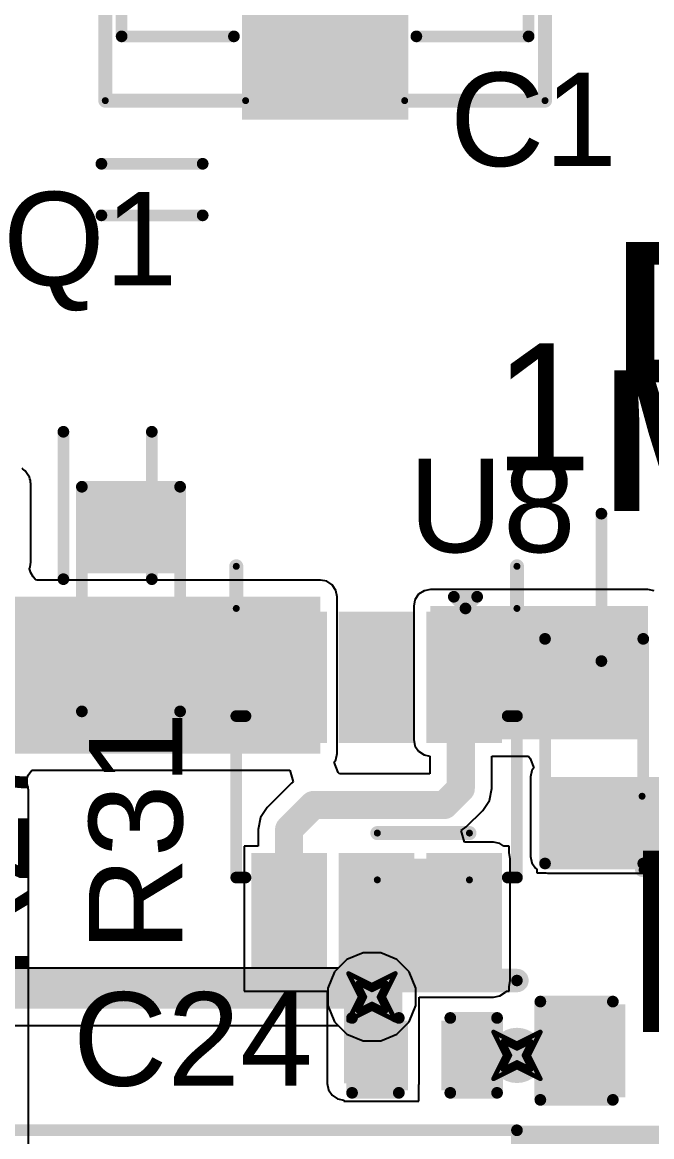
# Model space of a CAD drawing. Header units: inches. Extents: x 0 to 13.9, y -0.2 to 3.4.
# Drawn here: x 3.6085 to 3.8776, y 2.3053 to 2.7815 of the extents above; entities that cross this region are included whole.
import ezdxf

# ---------------------------------------------------------------- set-up
doc = ezdxf.new("R2010")
doc.units = ezdxf.units.IN
doc.header["$MEASUREMENT"] = 0
for name, color, linetype in [('Bottom Layer', 5, 'Continuous'), ('Drill Drawing', 1, 'Continuous'), ('Layer 1', 16, 'Continuous'), ('Layer 2', 76, 'Continuous'), ('Mechanical 4', 56, 'Continuous'), ('Pad Holes', 156, 'Continuous'), ('Top Layer', 1, 'Continuous'), ('Top Overlay', 2, 'Continuous'), ('Top Paste', 8, 'Continuous'), ('Top Solder', 216, 'Continuous'), ('Via Holes', 16, 'Continuous')]:
    doc.layers.add(name, color=color, linetype=linetype)
doc.styles.add('Arial', font='', dxfattribs={"height": 0.2})
doc.styles.add('Arial_Bold', font='', dxfattribs={"height": 0.2})
doc.styles.get('Arial').set_extended_font_data('Arial')
doc.styles.get('Arial_Bold').set_extended_font_data('Arial', bold=True)

msp = doc.modelspace()

# ---------------------------------------------------------------- hatches: boundary and pattern name
at = {"layer": 'Bottom Layer'}
h = msp.add_hatch(color=5, dxfattribs=at)
edge = h.paths.add_edge_path()
edge.add_arc((3.758, 2.365), 0.01181, 0, 360)
h = msp.add_hatch(color=5, dxfattribs=at)
edge = h.paths.add_edge_path()
edge.add_arc((3.82, 2.34), 0.01181, 0, 360)
at = {"layer": 'Layer 1'}
h = msp.add_hatch(color=16, dxfattribs=at)
edge = h.paths.add_edge_path()
edge.add_arc((3.758, 2.365), 0.01181, 0, 360)
h = msp.add_hatch(color=16, dxfattribs=at)
edge = h.paths.add_edge_path()
edge.add_arc((3.82, 2.34), 0.01181, 0, 360)
at = {"layer": 'Layer 2'}
h = msp.add_hatch(color=76, dxfattribs=at)
edge = h.paths.add_edge_path()
edge.add_arc((3.758, 2.365), 0.01181, 0, 360)
h = msp.add_hatch(color=76, dxfattribs=at)
edge = h.paths.add_edge_path()
edge.add_arc((3.82, 2.34), 0.01181, 0, 360)
at = {"layer": 'Mechanical 4'}
h = msp.add_hatch(color=56, dxfattribs=at)
edge = h.paths.add_edge_path()
edge.add_arc((3.644, 2.748), 0.0015, 0, 360)
h = msp.add_hatch(color=56, dxfattribs=at)
edge = h.paths.add_edge_path()
edge.add_arc((3.644, 2.748), 0.0015, 0, 360)
h = msp.add_hatch(color=56, dxfattribs=at)
edge = h.paths.add_edge_path()
edge.add_arc((3.704, 2.748), 0.0015, 0, 360)
h = msp.add_hatch(color=56, dxfattribs=at)
edge = h.paths.add_edge_path()
edge.add_arc((3.772, 2.748), 0.0015, 0, 360)
h = msp.add_hatch(color=56, dxfattribs=at)
edge = h.paths.add_edge_path()
edge.add_arc((3.832, 2.748), 0.0015, 0, 360)
h = msp.add_hatch(color=56, dxfattribs=at)
edge = h.paths.add_edge_path()
edge.add_arc((3.832, 2.748), 0.0015, 0, 360)
h = msp.add_hatch(color=56, dxfattribs=at)
edge = h.paths.add_edge_path()
edge.add_arc((3.64235, 2.72102), 0.00125, 0, 360)
h = msp.add_hatch(color=56, dxfattribs=at)
edge = h.paths.add_edge_path()
edge.add_arc((3.68565, 2.72102), 0.00125, 0, 360)
h = msp.add_hatch(color=56, dxfattribs=at)
edge = h.paths.add_edge_path()
edge.add_arc((3.64235, 2.69898), 0.00125, 0, 360)
h = msp.add_hatch(color=56, dxfattribs=at)
edge = h.paths.add_edge_path()
edge.add_arc((3.68565, 2.69898), 0.00125, 0, 360)
h = msp.add_hatch(color=56, dxfattribs=at)
edge = h.paths.add_edge_path()
edge.add_arc((3.6261, 2.6065), 0.00125, 0, 360)
h = msp.add_hatch(color=56, dxfattribs=at)
edge = h.paths.add_edge_path()
edge.add_arc((3.6639, 2.6065), 0.00125, 0, 360)
h = msp.add_hatch(color=56, dxfattribs=at)
edge = h.paths.add_edge_path()
edge.add_arc((3.8561, 2.5715), 0.00125, 0, 360)
h = msp.add_hatch(color=56, dxfattribs=at)
edge = h.paths.add_edge_path()
edge.add_arc((3.7, 2.549), 0.0015, 0, 360)
h = msp.add_hatch(color=56, dxfattribs=at)
edge = h.paths.add_edge_path()
edge.add_arc((3.82, 2.549), 0.0015, 0, 360)
h = msp.add_hatch(color=56, dxfattribs=at)
edge = h.paths.add_edge_path()
edge.add_arc((3.6261, 2.5435), 0.00125, 0, 360)
h = msp.add_hatch(color=56, dxfattribs=at)
edge = h.paths.add_edge_path()
edge.add_arc((3.6639, 2.5435), 0.00125, 0, 360)
h = msp.add_hatch(color=56, dxfattribs=at)
edge = h.paths.add_edge_path()
edge.add_arc((3.7, 2.531), 0.0015, 0, 360)
h = msp.add_hatch(color=56, dxfattribs=at)
edge = h.paths.add_edge_path()
edge.add_arc((3.82, 2.531), 0.0015, 0, 360)
h = msp.add_hatch(color=56, dxfattribs=at)
edge = h.paths.add_edge_path()
edge.add_arc((3.8561, 2.5085), 0.00125, 0, 360)
h = msp.add_hatch(color=56, dxfattribs=at)
edge = h.paths.add_edge_path()
edge.add_arc((3.8735, 2.45075), 0.0015, 0, 360)
h = msp.add_hatch(color=56, dxfattribs=at)
edge = h.paths.add_edge_path()
edge.add_arc((3.8735, 2.45075), 0.0015, 0, 360)
h = msp.add_hatch(color=56, dxfattribs=at)
edge = h.paths.add_edge_path()
edge.add_arc((3.76031, 2.435), 0.0015, 0, 360)
h = msp.add_hatch(color=56, dxfattribs=at)
edge = h.paths.add_edge_path()
edge.add_arc((3.79969, 2.435), 0.0015, 0, 360)
h = msp.add_hatch(color=56, dxfattribs=at)
edge = h.paths.add_edge_path()
edge.add_arc((3.8735, 2.41925), 0.0015, 0, 360)
h = msp.add_hatch(color=56, dxfattribs=at)
edge = h.paths.add_edge_path()
edge.add_arc((3.8735, 2.41925), 0.0015, 0, 360)
h = msp.add_hatch(color=56, dxfattribs=at)
edge = h.paths.add_edge_path()
edge.add_arc((3.76031, 2.415), 0.0015, 0, 360)
h = msp.add_hatch(color=56, dxfattribs=at)
edge = h.paths.add_edge_path()
edge.add_arc((3.79969, 2.415), 0.0015, 0, 360)
h = msp.add_hatch(color=56, dxfattribs=at)
edge = h.paths.add_edge_path()
edge.add_arc((3.82, 2.372), 0.0025, 0, 360)
at = {"layer": 'Pad Holes'}
h = msp.add_hatch(color=7, dxfattribs=at)
edge = h.paths.add_edge_path()
edge.add_arc((3.644, 2.748), 0.0015, 0, 360)
h = msp.add_hatch(color=7, dxfattribs=at)
edge = h.paths.add_edge_path()
edge.add_arc((3.644, 2.748), 0.0015, 0, 360)
h = msp.add_hatch(color=7, dxfattribs=at)
edge = h.paths.add_edge_path()
edge.add_arc((3.704, 2.748), 0.0015, 0, 360)
h = msp.add_hatch(color=7, dxfattribs=at)
edge = h.paths.add_edge_path()
edge.add_arc((3.772, 2.748), 0.0015, 0, 360)
h = msp.add_hatch(color=7, dxfattribs=at)
edge = h.paths.add_edge_path()
edge.add_arc((3.832, 2.748), 0.0015, 0, 360)
h = msp.add_hatch(color=7, dxfattribs=at)
edge = h.paths.add_edge_path()
edge.add_arc((3.832, 2.748), 0.0015, 0, 360)
h = msp.add_hatch(color=7, dxfattribs=at)
edge = h.paths.add_edge_path()
edge.add_arc((3.64235, 2.72102), 0.00125, 0, 360)
h = msp.add_hatch(color=7, dxfattribs=at)
edge = h.paths.add_edge_path()
edge.add_arc((3.68565, 2.72102), 0.00125, 0, 360)
h = msp.add_hatch(color=7, dxfattribs=at)
edge = h.paths.add_edge_path()
edge.add_arc((3.64235, 2.69898), 0.00125, 0, 360)
h = msp.add_hatch(color=7, dxfattribs=at)
edge = h.paths.add_edge_path()
edge.add_arc((3.68565, 2.69898), 0.00125, 0, 360)
h = msp.add_hatch(color=7, dxfattribs=at)
edge = h.paths.add_edge_path()
edge.add_arc((3.6261, 2.6065), 0.00125, 0, 360)
h = msp.add_hatch(color=7, dxfattribs=at)
edge = h.paths.add_edge_path()
edge.add_arc((3.6639, 2.6065), 0.00125, 0, 360)
h = msp.add_hatch(color=7, dxfattribs=at)
edge = h.paths.add_edge_path()
edge.add_arc((3.8561, 2.5715), 0.00125, 0, 360)
h = msp.add_hatch(color=7, dxfattribs=at)
edge = h.paths.add_edge_path()
edge.add_arc((3.7, 2.549), 0.0015, 0, 360)
h = msp.add_hatch(color=7, dxfattribs=at)
edge = h.paths.add_edge_path()
edge.add_arc((3.82, 2.549), 0.0015, 0, 360)
h = msp.add_hatch(color=7, dxfattribs=at)
edge = h.paths.add_edge_path()
edge.add_arc((3.6261, 2.5435), 0.00125, 0, 360)
h = msp.add_hatch(color=7, dxfattribs=at)
edge = h.paths.add_edge_path()
edge.add_arc((3.6639, 2.5435), 0.00125, 0, 360)
h = msp.add_hatch(color=7, dxfattribs=at)
edge = h.paths.add_edge_path()
edge.add_arc((3.7, 2.531), 0.0015, 0, 360)
h = msp.add_hatch(color=7, dxfattribs=at)
edge = h.paths.add_edge_path()
edge.add_arc((3.82, 2.531), 0.0015, 0, 360)
h = msp.add_hatch(color=7, dxfattribs=at)
edge = h.paths.add_edge_path()
edge.add_arc((3.8561, 2.5085), 0.00125, 0, 360)
h = msp.add_hatch(color=7, dxfattribs=at)
edge = h.paths.add_edge_path()
edge.add_arc((3.8735, 2.45075), 0.0015, 0, 360)
h = msp.add_hatch(color=7, dxfattribs=at)
edge = h.paths.add_edge_path()
edge.add_arc((3.8735, 2.45075), 0.0015, 0, 360)
h = msp.add_hatch(color=7, dxfattribs=at)
edge = h.paths.add_edge_path()
edge.add_arc((3.76031, 2.435), 0.0015, 0, 360)
h = msp.add_hatch(color=7, dxfattribs=at)
edge = h.paths.add_edge_path()
edge.add_arc((3.79969, 2.435), 0.0015, 0, 360)
h = msp.add_hatch(color=7, dxfattribs=at)
edge = h.paths.add_edge_path()
edge.add_arc((3.8735, 2.41925), 0.0015, 0, 360)
h = msp.add_hatch(color=7, dxfattribs=at)
edge = h.paths.add_edge_path()
edge.add_arc((3.8735, 2.41925), 0.0015, 0, 360)
h = msp.add_hatch(color=7, dxfattribs=at)
edge = h.paths.add_edge_path()
edge.add_arc((3.76031, 2.415), 0.0015, 0, 360)
h = msp.add_hatch(color=7, dxfattribs=at)
edge = h.paths.add_edge_path()
edge.add_arc((3.79969, 2.415), 0.0015, 0, 360)
h = msp.add_hatch(color=7, dxfattribs=at)
edge = h.paths.add_edge_path()
edge.add_arc((3.82, 2.372), 0.0025, 0, 360)
at = {"layer": 'Top Layer'}
for points in [[(3.7695, 2.84231), (3.7695, 2.74389), (3.7065, 2.74389), (3.7065, 2.84231)], [(3.6725, 2.55), (3.6375, 2.55), (3.6375, 2.58), (3.6725, 2.58)], [(3.564, 2.469), (3.736, 2.469), (3.736, 2.536), (3.564, 2.536)], [(3.783, 2.475), (3.876, 2.475), (3.876, 2.532), (3.783, 2.532)], [(3.7348, 2.52559), (3.7348, 2.47756), (3.71039, 2.47756), (3.71039, 2.52559)], [(3.7722, 2.52559), (3.7722, 2.47756), (3.7478, 2.47756), (3.7478, 2.52559)], [(3.80961, 2.52559), (3.80961, 2.47756), (3.7852, 2.47756), (3.7852, 2.52559)], [(3.6725, 2.49), (3.6375, 2.49), (3.6375, 2.52), (3.6725, 2.52)], [(3.8705, 2.485), (3.8355, 2.485), (3.8355, 2.515), (3.8705, 2.515)], [(3.833, 2.425), (3.932, 2.425), (3.932, 2.459), (3.833, 2.459)], [(3.8705, 2.425), (3.8355, 2.425), (3.8355, 2.455), (3.8705, 2.455)], [(3.7348, 2.42244), (3.7348, 2.37441), (3.71039, 2.37441), (3.71039, 2.42244)], [(3.746, 2.328), (3.771, 2.328), (3.771, 2.424), (3.746, 2.424)], [(3.746, 2.372), (3.81, 2.372), (3.81, 2.424), (3.746, 2.424)], [(3.7722, 2.42244), (3.7722, 2.37441), (3.7478, 2.37441), (3.7478, 2.42244)], [(3.80961, 2.42244), (3.80961, 2.37441), (3.7852, 2.37441), (3.7852, 2.42244)], [(3.834, 2.3245), (3.834, 2.3595), (3.864, 2.3595), (3.864, 2.3245)], [(3.753, 2.3275), (3.753, 2.3525), (3.771, 2.3525), (3.771, 2.3275)], [(3.79, 2.3275), (3.79, 2.3525), (3.808, 2.3525), (3.808, 2.3275)]]:
    msp.add_hatch(color=1, dxfattribs=at).paths.add_polyline_path(points)
h = msp.add_hatch(color=1, dxfattribs=at)
edge = h.paths.add_edge_path()
edge.add_arc((3.758, 2.365), 0.01181, 0, 360)
h = msp.add_hatch(color=1, dxfattribs=at)
edge = h.paths.add_edge_path()
edge.add_arc((3.82, 2.34), 0.01181, 0, 360)
at = {"layer": 'Top Overlay'}
msp.add_hatch(color=2, dxfattribs=at).paths.add_polyline_path([(3.965, 2.31), (3.82, 2.31), (3.82, 2.278), (3.965, 2.278)])
at = {"layer": 'Top Paste'}
for points in [[(3.7695, 2.84231), (3.7695, 2.74389), (3.7065, 2.74389), (3.7065, 2.84231)], [(3.6725, 2.55), (3.6375, 2.55), (3.6375, 2.58), (3.6725, 2.58)], [(3.7348, 2.52559), (3.7348, 2.47756), (3.71039, 2.47756), (3.71039, 2.52559)], [(3.7722, 2.52559), (3.7722, 2.47756), (3.7478, 2.47756), (3.7478, 2.52559)], [(3.80961, 2.52559), (3.80961, 2.47756), (3.7852, 2.47756), (3.7852, 2.52559)], [(3.6725, 2.49), (3.6375, 2.49), (3.6375, 2.52), (3.6725, 2.52)], [(3.8705, 2.485), (3.8355, 2.485), (3.8355, 2.515), (3.8705, 2.515)], [(3.8705, 2.425), (3.8355, 2.425), (3.8355, 2.455), (3.8705, 2.455)], [(3.7348, 2.42244), (3.7348, 2.37441), (3.71039, 2.37441), (3.71039, 2.42244)], [(3.7722, 2.42244), (3.7722, 2.37441), (3.7478, 2.37441), (3.7478, 2.42244)], [(3.80961, 2.42244), (3.80961, 2.37441), (3.7852, 2.37441), (3.7852, 2.42244)], [(3.834, 2.3245), (3.834, 2.3595), (3.864, 2.3595), (3.864, 2.3245)], [(3.753, 2.3275), (3.753, 2.3525), (3.771, 2.3525), (3.771, 2.3275)], [(3.79, 2.3275), (3.79, 2.3525), (3.808, 2.3525), (3.808, 2.3275)]]:
    msp.add_hatch(color=8, dxfattribs=at).paths.add_polyline_path(points)
at = {"layer": 'Top Solder'}
for points in [[(3.7735, 2.84631), (3.7735, 2.73989), (3.7025, 2.73989), (3.7025, 2.84631)], [(3.6765, 2.546), (3.6335, 2.546), (3.6335, 2.584), (3.6765, 2.584)], [(3.7388, 2.52959), (3.7388, 2.47356), (3.70639, 2.47356), (3.70639, 2.52959)], [(3.7762, 2.52959), (3.7762, 2.47356), (3.7438, 2.47356), (3.7438, 2.52959)], [(3.81361, 2.52959), (3.81361, 2.47356), (3.7812, 2.47356), (3.7812, 2.52959)], [(3.6765, 2.486), (3.6335, 2.486), (3.6335, 2.524), (3.6765, 2.524)], [(3.8745, 2.481), (3.8315, 2.481), (3.8315, 2.519), (3.8745, 2.519)], [(3.8745, 2.421), (3.8315, 2.421), (3.8315, 2.459), (3.8745, 2.459)], [(3.7388, 2.42644), (3.7388, 2.37041), (3.70639, 2.37041), (3.70639, 2.42644)], [(3.7762, 2.42644), (3.7762, 2.37041), (3.7438, 2.37041), (3.7438, 2.42644)], [(3.81361, 2.42644), (3.81361, 2.37041), (3.7812, 2.37041), (3.7812, 2.42644)], [(3.83164, 2.32214), (3.83164, 2.36186), (3.86636, 2.36186), (3.86636, 2.32214)], [(3.75064, 2.32514), (3.75064, 2.35486), (3.77336, 2.35486), (3.77336, 2.32514)], [(3.78764, 2.32514), (3.78764, 2.35486), (3.81036, 2.35486), (3.81036, 2.32514)]]:
    msp.add_hatch(color=216, dxfattribs=at).paths.add_polyline_path(points)
at = {"layer": 'Via Holes'}
h = msp.add_hatch(color=7, dxfattribs=at)
edge = h.paths.add_edge_path()
edge.add_arc((3.758, 2.365), 0.00591, 0, 360)
h = msp.add_hatch(color=7, dxfattribs=at)
edge = h.paths.add_edge_path()
edge.add_arc((3.82, 2.34), 0.00591, 0, 360)

# ---------------------------------------------------------------- linework, layer by layer
at = {"layer": 'Bottom Layer'}
for p, q in [((3.75426, 2.38381), (3.74734, 2.38095)), ((3.76174, 2.38381), (3.75426, 2.38381)), ((3.76866, 2.38095), (3.76174, 2.38381)), ((3.74363, 2.37724), (2.207, 2.37724)), ((3.74734, 2.38095), (3.74363, 2.37724)), ((3.77395, 2.37566), (3.76866, 2.38095)), ((3.77681, 2.36874), (3.77395, 2.37566)), ((3.77681, 2.36126), (3.77681, 2.36874)), ((3.77395, 2.35434), (3.77681, 2.36126)), ((2.21207, 2.35276), (3.74363, 2.35276)), ((3.74363, 2.35276), (3.74734, 2.34905)), ((3.76866, 2.34905), (3.77395, 2.35434)), ((3.74734, 2.34905), (3.75426, 2.34619)), ((3.76174, 2.34619), (3.76866, 2.34905)), ((3.75426, 2.34619), (3.76174, 2.34619))]:
    msp.add_line(p, q, dxfattribs=at)
msp.add_lwpolyline([(2.207, 2.365, 0.01, 0.01, 0), (3.758, 2.365, 0.01, 0.01, 0)], format="xyseb", dxfattribs=at)
msp.add_lwpolyline([(3.7555, 2.365, 0.005, 0.005, 1), (3.7605, 2.365, 0.005, 0.005, 1)], format="xyseb", close=True, dxfattribs=at)
at = {"layer": 'Drill Drawing'}
for points in [[(3.748, 2.375, 0.002, 0.002, 0), (3.758, 2.37, 0.002, 0.002, 0)], [(3.748, 2.375, 0.002, 0.002, 0), (3.753, 2.365, 0.002, 0.002, 0)], [(3.752, 2.371, 0.002, 0.002, 0), (3.758, 2.368, 0.002, 0.002, 0)], [(3.752, 2.371, 0.002, 0.002, 0), (3.755, 2.365, 0.002, 0.002, 0)], [(3.758, 2.37, 0.002, 0.002, 0), (3.768, 2.375, 0.002, 0.002, 0)], [(3.758, 2.368, 0.002, 0.002, 0), (3.764, 2.371, 0.002, 0.002, 0)], [(3.761, 2.365, 0.002, 0.002, 0), (3.764, 2.371, 0.002, 0.002, 0)], [(3.763, 2.365, 0.002, 0.002, 0), (3.768, 2.375, 0.002, 0.002, 0)], [(3.748, 2.355, 0.002, 0.002, 0), (3.753, 2.365, 0.002, 0.002, 0)], [(3.752, 2.359, 0.002, 0.002, 0), (3.755, 2.365, 0.002, 0.002, 0)], [(3.752, 2.359, 0.002, 0.002, 0), (3.758, 2.362, 0.002, 0.002, 0)], [(3.758, 2.362, 0.002, 0.002, 0), (3.764, 2.359, 0.002, 0.002, 0)], [(3.761, 2.365, 0.002, 0.002, 0), (3.764, 2.359, 0.002, 0.002, 0)], [(3.763, 2.365, 0.002, 0.002, 0), (3.768, 2.355, 0.002, 0.002, 0)], [(3.748, 2.355, 0.002, 0.002, 0), (3.758, 2.36, 0.002, 0.002, 0)], [(3.758, 2.36, 0.002, 0.002, 0), (3.768, 2.355, 0.002, 0.002, 0)], [(3.81, 2.35, 0.002, 0.002, 0), (3.82, 2.345, 0.002, 0.002, 0)], [(3.81, 2.35, 0.002, 0.002, 0), (3.815, 2.34, 0.002, 0.002, 0)], [(3.82, 2.345, 0.002, 0.002, 0), (3.83, 2.35, 0.002, 0.002, 0)], [(3.825, 2.34, 0.002, 0.002, 0), (3.83, 2.35, 0.002, 0.002, 0)], [(3.814, 2.346, 0.002, 0.002, 0), (3.82, 2.343, 0.002, 0.002, 0)], [(3.814, 2.346, 0.002, 0.002, 0), (3.817, 2.34, 0.002, 0.002, 0)], [(3.82, 2.343, 0.002, 0.002, 0), (3.826, 2.346, 0.002, 0.002, 0)], [(3.823, 2.34, 0.002, 0.002, 0), (3.826, 2.346, 0.002, 0.002, 0)], [(3.81, 2.33, 0.002, 0.002, 0), (3.815, 2.34, 0.002, 0.002, 0)], [(3.814, 2.334, 0.002, 0.002, 0), (3.817, 2.34, 0.002, 0.002, 0)], [(3.823, 2.34, 0.002, 0.002, 0), (3.826, 2.334, 0.002, 0.002, 0)], [(3.825, 2.34, 0.002, 0.002, 0), (3.83, 2.33, 0.002, 0.002, 0)], [(3.81, 2.33, 0.002, 0.002, 0), (3.82, 2.335, 0.002, 0.002, 0)], [(3.814, 2.334, 0.002, 0.002, 0), (3.82, 2.337, 0.002, 0.002, 0)], [(3.82, 2.337, 0.002, 0.002, 0), (3.826, 2.334, 0.002, 0.002, 0)], [(3.82, 2.335, 0.002, 0.002, 0), (3.83, 2.33, 0.002, 0.002, 0)]]:
    msp.add_lwpolyline(points, format="xyseb", dxfattribs=at)
for points in [[(3.7475, 2.375, 0.001, 0.001, 1), (3.7485, 2.375, 0.001, 0.001, 1)], [(3.7475, 2.375, 0.001, 0.001, 1), (3.7485, 2.375, 0.001, 0.001, 1)], [(3.7515, 2.371, 0.001, 0.001, 1), (3.7525, 2.371, 0.001, 0.001, 1)], [(3.7515, 2.371, 0.001, 0.001, 1), (3.7525, 2.371, 0.001, 0.001, 1)], [(3.7635, 2.371, 0.001, 0.001, 1), (3.7645, 2.371, 0.001, 0.001, 1)], [(3.7635, 2.371, 0.001, 0.001, 1), (3.7645, 2.371, 0.001, 0.001, 1)], [(3.7675, 2.375, 0.001, 0.001, 1), (3.7685, 2.375, 0.001, 0.001, 1)], [(3.7675, 2.375, 0.001, 0.001, 1), (3.7685, 2.375, 0.001, 0.001, 1)], [(3.7575, 2.37, 0.001, 0.001, 1), (3.7585, 2.37, 0.001, 0.001, 1)], [(3.7575, 2.37, 0.001, 0.001, 1), (3.7585, 2.37, 0.001, 0.001, 1)], [(3.7575, 2.368, 0.001, 0.001, 1), (3.7585, 2.368, 0.001, 0.001, 1)], [(3.7575, 2.368, 0.001, 0.001, 1), (3.7585, 2.368, 0.001, 0.001, 1)], [(3.7525, 2.365, 0.001, 0.001, 1), (3.7535, 2.365, 0.001, 0.001, 1)], [(3.7525, 2.365, 0.001, 0.001, 1), (3.7535, 2.365, 0.001, 0.001, 1)], [(3.7545, 2.365, 0.001, 0.001, 1), (3.7555, 2.365, 0.001, 0.001, 1)], [(3.7545, 2.365, 0.001, 0.001, 1), (3.7555, 2.365, 0.001, 0.001, 1)], [(3.7575, 2.362, 0.001, 0.001, 1), (3.7585, 2.362, 0.001, 0.001, 1)], [(3.7575, 2.362, 0.001, 0.001, 1), (3.7585, 2.362, 0.001, 0.001, 1)], [(3.7605, 2.365, 0.001, 0.001, 1), (3.7615, 2.365, 0.001, 0.001, 1)], [(3.7605, 2.365, 0.001, 0.001, 1), (3.7615, 2.365, 0.001, 0.001, 1)], [(3.7625, 2.365, 0.001, 0.001, 1), (3.7635, 2.365, 0.001, 0.001, 1)], [(3.7625, 2.365, 0.001, 0.001, 1), (3.7635, 2.365, 0.001, 0.001, 1)], [(3.7515, 2.359, 0.001, 0.001, 1), (3.7525, 2.359, 0.001, 0.001, 1)], [(3.7515, 2.359, 0.001, 0.001, 1), (3.7525, 2.359, 0.001, 0.001, 1)], [(3.7575, 2.36, 0.001, 0.001, 1), (3.7585, 2.36, 0.001, 0.001, 1)], [(3.7575, 2.36, 0.001, 0.001, 1), (3.7585, 2.36, 0.001, 0.001, 1)], [(3.7635, 2.359, 0.001, 0.001, 1), (3.7645, 2.359, 0.001, 0.001, 1)], [(3.7635, 2.359, 0.001, 0.001, 1), (3.7645, 2.359, 0.001, 0.001, 1)], [(3.7475, 2.355, 0.001, 0.001, 1), (3.7485, 2.355, 0.001, 0.001, 1)], [(3.7475, 2.355, 0.001, 0.001, 1), (3.7485, 2.355, 0.001, 0.001, 1)], [(3.7675, 2.355, 0.001, 0.001, 1), (3.7685, 2.355, 0.001, 0.001, 1)], [(3.7675, 2.355, 0.001, 0.001, 1), (3.7685, 2.355, 0.001, 0.001, 1)], [(3.8095, 2.35, 0.001, 0.001, 1), (3.8105, 2.35, 0.001, 0.001, 1)], [(3.8095, 2.35, 0.001, 0.001, 1), (3.8105, 2.35, 0.001, 0.001, 1)], [(3.8295, 2.35, 0.001, 0.001, 1), (3.8305, 2.35, 0.001, 0.001, 1)], [(3.8295, 2.35, 0.001, 0.001, 1), (3.8305, 2.35, 0.001, 0.001, 1)], [(3.8135, 2.346, 0.001, 0.001, 1), (3.8145, 2.346, 0.001, 0.001, 1)], [(3.8135, 2.346, 0.001, 0.001, 1), (3.8145, 2.346, 0.001, 0.001, 1)], [(3.8195, 2.345, 0.001, 0.001, 1), (3.8205, 2.345, 0.001, 0.001, 1)], [(3.8195, 2.345, 0.001, 0.001, 1), (3.8205, 2.345, 0.001, 0.001, 1)], [(3.8195, 2.343, 0.001, 0.001, 1), (3.8205, 2.343, 0.001, 0.001, 1)], [(3.8195, 2.343, 0.001, 0.001, 1), (3.8205, 2.343, 0.001, 0.001, 1)], [(3.8255, 2.346, 0.001, 0.001, 1), (3.8265, 2.346, 0.001, 0.001, 1)], [(3.8255, 2.346, 0.001, 0.001, 1), (3.8265, 2.346, 0.001, 0.001, 1)], [(3.8145, 2.34, 0.001, 0.001, 1), (3.8155, 2.34, 0.001, 0.001, 1)], [(3.8145, 2.34, 0.001, 0.001, 1), (3.8155, 2.34, 0.001, 0.001, 1)], [(3.8165, 2.34, 0.001, 0.001, 1), (3.8175, 2.34, 0.001, 0.001, 1)], [(3.8165, 2.34, 0.001, 0.001, 1), (3.8175, 2.34, 0.001, 0.001, 1)], [(3.8225, 2.34, 0.001, 0.001, 1), (3.8235, 2.34, 0.001, 0.001, 1)], [(3.8225, 2.34, 0.001, 0.001, 1), (3.8235, 2.34, 0.001, 0.001, 1)], [(3.8245, 2.34, 0.001, 0.001, 1), (3.8255, 2.34, 0.001, 0.001, 1)], [(3.8245, 2.34, 0.001, 0.001, 1), (3.8255, 2.34, 0.001, 0.001, 1)], [(3.8135, 2.334, 0.001, 0.001, 1), (3.8145, 2.334, 0.001, 0.001, 1)], [(3.8135, 2.334, 0.001, 0.001, 1), (3.8145, 2.334, 0.001, 0.001, 1)], [(3.8195, 2.337, 0.001, 0.001, 1), (3.8205, 2.337, 0.001, 0.001, 1)], [(3.8195, 2.337, 0.001, 0.001, 1), (3.8205, 2.337, 0.001, 0.001, 1)], [(3.8195, 2.335, 0.001, 0.001, 1), (3.8205, 2.335, 0.001, 0.001, 1)], [(3.8195, 2.335, 0.001, 0.001, 1), (3.8205, 2.335, 0.001, 0.001, 1)], [(3.8255, 2.334, 0.001, 0.001, 1), (3.8265, 2.334, 0.001, 0.001, 1)], [(3.8255, 2.334, 0.001, 0.001, 1), (3.8265, 2.334, 0.001, 0.001, 1)], [(3.8095, 2.33, 0.001, 0.001, 1), (3.8105, 2.33, 0.001, 0.001, 1)], [(3.8095, 2.33, 0.001, 0.001, 1), (3.8105, 2.33, 0.001, 0.001, 1)], [(3.8295, 2.33, 0.001, 0.001, 1), (3.8305, 2.33, 0.001, 0.001, 1)], [(3.8295, 2.33, 0.001, 0.001, 1), (3.8305, 2.33, 0.001, 0.001, 1)]]:
    msp.add_lwpolyline(points, format="xyseb", close=True, dxfattribs=at)
at = {"layer": 'Layer 1'}
for p, q in [((3.75426, 2.38381), (3.74734, 2.38095)), ((3.76174, 2.38381), (3.75426, 2.38381)), ((3.76866, 2.38095), (3.76174, 2.38381)), ((3.74734, 2.38095), (3.74205, 2.37566)), ((3.77395, 2.37566), (3.76866, 2.38095)), ((3.74205, 2.37566), (3.73919, 2.36874)), ((3.77681, 2.36874), (3.77395, 2.37566)), ((3.73919, 2.36874), (3.73919, 2.36126)), ((3.77681, 2.36126), (3.77681, 2.36874)), ((3.73919, 2.36126), (3.74205, 2.35434)), ((3.77395, 2.35434), (3.77681, 2.36126)), ((3.74205, 2.35434), (3.74734, 2.34905)), ((3.76866, 2.34905), (3.77395, 2.35434)), ((3.74734, 2.34905), (3.75426, 2.34619)), ((3.76174, 2.34619), (3.76866, 2.34905)), ((3.75426, 2.34619), (3.76174, 2.34619))]:
    msp.add_line(p, q, dxfattribs=at)
at = {"layer": 'Layer 2'}
for p, q in [((3.75426, 2.38381), (3.74734, 2.38095)), ((3.76174, 2.38381), (3.75426, 2.38381)), ((3.76866, 2.38095), (3.76174, 2.38381)), ((3.74734, 2.38095), (3.74205, 2.37566)), ((3.77395, 2.37566), (3.76866, 2.38095)), ((3.74205, 2.37566), (3.73919, 2.36874)), ((3.77681, 2.36874), (3.77395, 2.37566)), ((3.73919, 2.36874), (3.73919, 2.36126)), ((3.77681, 2.36126), (3.77681, 2.36874)), ((3.73919, 2.36126), (3.74205, 2.35434)), ((3.77395, 2.35434), (3.77681, 2.36126)), ((3.74205, 2.35434), (3.74734, 2.34905)), ((3.76866, 2.34905), (3.77395, 2.35434)), ((3.74734, 2.34905), (3.75426, 2.34619)), ((3.76174, 2.34619), (3.76866, 2.34905)), ((3.75426, 2.34619), (3.76174, 2.34619))]:
    msp.add_line(p, q, dxfattribs=at)
at = {"layer": 'Mechanical 4'}
for points in [[(3.644, 2.748, 0.006, 0.006, 0), (3.644, 2.916, 0.006, 0.006, 0)], [(3.832, 2.748, 0.006, 0.006, 0), (3.832, 2.911, 0.006, 0.006, 0)], [(3.644, 2.748, 0.006, 0.006, 0), (3.704, 2.748, 0.006, 0.006, 0)], [(3.772, 2.748, 0.006, 0.006, 0), (3.832, 2.748, 0.006, 0.006, 0)], [(3.64235, 2.72102, 0.005, 0.005, 0), (3.68565, 2.72102, 0.005, 0.005, 0)], [(3.64235, 2.69898, 0.005, 0.005, 0), (3.68565, 2.69898, 0.005, 0.005, 0)], [(3.6261, 2.5435, 0.005, 0.005, 0), (3.6261, 2.6065, 0.005, 0.005, 0)], [(3.6639, 2.5435, 0.005, 0.005, 0), (3.6639, 2.6065, 0.005, 0.005, 0)], [(3.8561, 2.5085, 0.005, 0.005, 0), (3.8561, 2.5715, 0.005, 0.005, 0)], [(3.7, 2.531, 0.006, 0.006, 0), (3.7, 2.549, 0.006, 0.006, 0)], [(3.82, 2.531, 0.006, 0.006, 0), (3.82, 2.549, 0.006, 0.006, 0)], [(3.8735, 2.41925, 0.006, 0.006, 0), (3.8735, 2.45075, 0.006, 0.006, 0)], [(3.8735, 2.45075, 0.006, 0.006, 0), (3.9365, 2.45075, 0.006, 0.006, 0)], [(3.76031, 2.435, 0.006, 0.006, 0), (3.79969, 2.435, 0.006, 0.006, 0)], [(3.8735, 2.41925, 0.006, 0.006, 0), (3.9365, 2.41925, 0.006, 0.006, 0)], [(3.76031, 2.415, 0.006, 0.006, 0), (3.79969, 2.415, 0.006, 0.006, 0)], [(3.54, 2.372, 0.01, 0.01, 0), (3.82, 2.372, 0.01, 0.01, 0)]]:
    msp.add_lwpolyline(points, format="xyseb", dxfattribs=at)
for points in [[(3.6425, 2.748, 0.003, 0.003, 1), (3.6455, 2.748, 0.003, 0.003, 1)], [(3.6425, 2.748, 0.003, 0.003, 1), (3.6455, 2.748, 0.003, 0.003, 1)], [(3.7025, 2.748, 0.003, 0.003, 1), (3.7055, 2.748, 0.003, 0.003, 1)], [(3.7705, 2.748, 0.003, 0.003, 1), (3.7735, 2.748, 0.003, 0.003, 1)], [(3.8305, 2.748, 0.003, 0.003, 1), (3.8335, 2.748, 0.003, 0.003, 1)], [(3.8305, 2.748, 0.003, 0.003, 1), (3.8335, 2.748, 0.003, 0.003, 1)], [(3.6411, 2.72102, 0.0025, 0.0025, 1), (3.6436, 2.72102, 0.0025, 0.0025, 1)], [(3.6844, 2.72102, 0.0025, 0.0025, 1), (3.6869, 2.72102, 0.0025, 0.0025, 1)], [(3.6411, 2.69898, 0.0025, 0.0025, 1), (3.6436, 2.69898, 0.0025, 0.0025, 1)], [(3.6844, 2.69898, 0.0025, 0.0025, 1), (3.6869, 2.69898, 0.0025, 0.0025, 1)], [(3.62485, 2.6065, 0.0025, 0.0025, 1), (3.62735, 2.6065, 0.0025, 0.0025, 1)], [(3.66265, 2.6065, 0.0025, 0.0025, 1), (3.66515, 2.6065, 0.0025, 0.0025, 1)], [(3.85485, 2.5715, 0.0025, 0.0025, 1), (3.85735, 2.5715, 0.0025, 0.0025, 1)], [(3.6985, 2.549, 0.003, 0.003, 1), (3.7015, 2.549, 0.003, 0.003, 1)], [(3.8185, 2.549, 0.003, 0.003, 1), (3.8215, 2.549, 0.003, 0.003, 1)], [(3.62485, 2.5435, 0.0025, 0.0025, 1), (3.62735, 2.5435, 0.0025, 0.0025, 1)], [(3.66265, 2.5435, 0.0025, 0.0025, 1), (3.66515, 2.5435, 0.0025, 0.0025, 1)], [(3.6985, 2.531, 0.003, 0.003, 1), (3.7015, 2.531, 0.003, 0.003, 1)], [(3.8185, 2.531, 0.003, 0.003, 1), (3.8215, 2.531, 0.003, 0.003, 1)], [(3.85485, 2.5085, 0.0025, 0.0025, 1), (3.85735, 2.5085, 0.0025, 0.0025, 1)], [(3.872, 2.45075, 0.003, 0.003, 1), (3.875, 2.45075, 0.003, 0.003, 1)], [(3.872, 2.45075, 0.003, 0.003, 1), (3.875, 2.45075, 0.003, 0.003, 1)], [(3.75881, 2.435, 0.003, 0.003, 1), (3.76181, 2.435, 0.003, 0.003, 1)], [(3.79819, 2.435, 0.003, 0.003, 1), (3.80119, 2.435, 0.003, 0.003, 1)], [(3.872, 2.41925, 0.003, 0.003, 1), (3.875, 2.41925, 0.003, 0.003, 1)], [(3.872, 2.41925, 0.003, 0.003, 1), (3.875, 2.41925, 0.003, 0.003, 1)], [(3.75881, 2.415, 0.003, 0.003, 1), (3.76181, 2.415, 0.003, 0.003, 1)], [(3.79819, 2.415, 0.003, 0.003, 1), (3.80119, 2.415, 0.003, 0.003, 1)], [(3.8175, 2.372, 0.005, 0.005, 1), (3.8225, 2.372, 0.005, 0.005, 1)]]:
    msp.add_lwpolyline(points, format="xyseb", close=True, dxfattribs=at)
at = {"layer": 'Top Layer'}
for p, q in [((3.60855, 2.59073), (3.60844, 2.59078)), ((3.60867, 2.5906), (3.60855, 2.59073)), ((3.60982, 2.58983), (3.60867, 2.5906)), ((3.61068, 2.58855), (3.60982, 2.58983)), ((3.60982, 2.58983), (3.60982, 2.58983)), ((3.61087, 2.58835), (3.61068, 2.58855)), ((3.61093, 2.58826), (3.61087, 2.58835)), ((3.61104, 2.58801), (3.61093, 2.58826)), ((3.61137, 2.58751), (3.61104, 2.58801)), ((3.61154, 2.58712), (3.61137, 2.58751)), ((3.61159, 2.58703), (3.61154, 2.58712)), ((3.61173, 2.58634), (3.61159, 2.58703)), ((3.612, 2.58569), (3.61173, 2.58634)), ((3.612, 2.58499), (3.612, 2.58569)), ((3.61214, 2.5843), (3.612, 2.58499)), ((3.61214, 2.5507), (3.61214, 2.5843)), ((3.6116, 2.54795), (3.61161, 2.54807)), ((3.61221, 2.5462), (3.6116, 2.54795)), ((3.6116, 2.54795), (3.6116, 2.54795)), ((3.61161, 2.54807), (3.61184, 2.54861)), ((3.61184, 2.54861), (3.61195, 2.5492)), ((3.61195, 2.5492), (3.612, 2.54931)), ((3.612, 2.55001), (3.61214, 2.5507)), ((3.612, 2.54931), (3.612, 2.55001)), ((3.61317, 2.54449), (3.61221, 2.5462)), ((3.61403, 2.54355), (3.61317, 2.54449)), ((3.61442, 2.54325), (3.61403, 2.54355)), ((3.61461, 2.54314), (3.61442, 2.54325)), ((3.736, 2.54314), (3.61461, 2.54314)), ((3.73873, 2.54259), (3.736, 2.54314)), ((3.74105, 2.54105), (3.73873, 2.54259)), ((3.74259, 2.53873), (3.74105, 2.54105)), ((3.74314, 2.536), (3.74259, 2.53873)), ((3.78027, 2.53859), (3.77795, 2.53705)), ((3.783, 2.53914), (3.78027, 2.53859)), ((3.876, 2.53914), (3.783, 2.53914)), ((3.87873, 2.53859), (3.876, 2.53914)), ((3.74314, 2.469), (3.74314, 2.536)), ((3.77641, 2.53473), (3.77586, 2.532)), ((3.77795, 2.53705), (3.77641, 2.53473)), ((3.77586, 2.532), (3.77586, 2.475)), ((3.77586, 2.475), (3.77641, 2.47227)), ((3.77641, 2.47227), (3.77795, 2.46995)), ((3.74259, 2.46627), (3.74314, 2.469)), ((3.77795, 2.46995), (3.78027, 2.46841)), ((3.78027, 2.46841), (3.78275, 2.46791)), ((3.78275, 2.46791), (3.78275, 2.46025)), ((3.80925, 2.45403), (3.80925, 2.46786)), ((3.80925, 2.46786), (3.82495, 2.46786)), ((3.82495, 2.46786), (3.82569, 2.46692)), ((3.82569, 2.46692), (3.82716, 2.46286)), ((3.74192, 2.46525), (3.74259, 2.46627)), ((3.74357, 2.46093), (3.74192, 2.46525)), ((3.82716, 2.46286), (3.82641, 2.46173)), ((3.61014, 2.45686), (3.61029, 2.45768)), ((3.61029, 2.45768), (3.61106, 2.45972)), ((3.61106, 2.45972), (3.61259, 2.46186)), ((3.61259, 2.46186), (3.61259, 2.46186)), ((3.61259, 2.46186), (3.72284, 2.46186)), ((3.72284, 2.46186), (3.72436, 2.45686)), ((3.74413, 2.46025), (3.74357, 2.46093)), ((3.78275, 2.46025), (3.74413, 2.46025)), ((3.82641, 2.46173), (3.82586, 2.459)), ((3.82586, 2.459), (3.82586, 2.425)), ((3.61037, 2.45651), (3.61014, 2.45686)), ((3.61054, 2.45612), (3.61037, 2.45651)), ((3.61059, 2.45603), (3.61054, 2.45612)), ((3.61073, 2.45534), (3.61059, 2.45603)), ((3.611, 2.45469), (3.61073, 2.45534)), ((3.611, 2.45399), (3.611, 2.45469)), ((3.61114, 2.4533), (3.611, 2.45399)), ((3.61114, 2.28165), (3.61114, 2.4533)), ((3.72363, 2.45637), (3.71323, 2.44597)), ((3.72436, 2.45686), (3.72363, 2.45637)), ((3.80825, 2.44896), (3.80925, 2.45403)), ((3.80537, 2.44466), (3.80825, 2.44896)), ((3.71323, 2.44597), (3.71035, 2.44167)), ((3.79834, 2.43763), (3.80537, 2.44466)), ((3.71035, 2.44167), (3.70934, 2.4366)), ((3.70934, 2.4366), (3.70934, 2.42944)), ((3.79611, 2.43614), (3.79834, 2.43763)), ((3.79763, 2.43114), (3.79611, 2.43614)), ((3.70934, 2.42944), (3.70339, 2.42944)), ((3.70339, 2.42944), (3.70339, 2.36741)), ((3.81, 2.43114), (3.79763, 2.43114)), ((3.81273, 2.43059), (3.81, 2.43114)), ((3.81446, 2.42944), (3.81273, 2.43059)), ((3.81661, 2.42944), (3.81446, 2.42944)), ((3.81661, 2.42667), (3.81661, 2.42944)), ((3.81714, 2.424), (3.81661, 2.42667)), ((3.82586, 2.425), (3.82641, 2.42227)), ((3.81714, 2.372), (3.81714, 2.424)), ((3.82641, 2.42227), (3.82795, 2.41995)), ((3.82795, 2.41995), (3.8285, 2.41959)), ((3.8285, 2.41959), (3.8285, 2.418)), ((3.8285, 2.418), (3.83231, 2.418)), ((3.83231, 2.418), (3.833, 2.41786)), ((3.833, 2.41786), (3.88486, 2.41786)), ((3.81661, 2.36933), (3.81714, 2.372)), ((3.70339, 2.36741), (3.73886, 2.36741)), ((3.73886, 2.36741), (3.73886, 2.328)), ((3.81273, 2.36541), (3.81505, 2.36695)), ((3.81505, 2.36695), (3.81535, 2.36741)), ((3.81535, 2.36741), (3.81661, 2.36741)), ((3.81661, 2.36741), (3.81661, 2.36933)), ((3.77814, 2.328), (3.77814, 2.36486)), ((3.77814, 2.36486), (3.81, 2.36486)), ((3.81, 2.36486), (3.81273, 2.36541)), ((3.73886, 2.328), (3.73941, 2.32527)), ((3.73941, 2.32527), (3.74095, 2.32295)), ((3.778, 2.32731), (3.77814, 2.328)), ((3.778, 2.3205), (3.778, 2.32731)), ((3.74095, 2.32295), (3.74327, 2.32141)), ((3.74327, 2.32141), (3.746, 2.32086)), ((3.746, 2.32086), (3.746, 2.3205)), ((3.746, 2.3205), (3.778, 2.3205))]:
    msp.add_line(p, q, dxfattribs=at)
for points in [[(3.796, 2.50017, 0.012, 0.012, 0), (3.7974, 2.50157, 0.012, 0.012, 0)], [(3.796, 2.45403, 0.012, 0.012, 0), (3.796, 2.50017, 0.012, 0.012, 0)], [(3.78897, 2.447, 0.012, 0.012, 0), (3.796, 2.45403, 0.012, 0.012, 0)], [(3.7226, 2.4366, 0.012, 0.012, 0), (3.733, 2.447, 0.012, 0.012, 0)], [(3.733, 2.447, 0.012, 0.012, 0), (3.78897, 2.447, 0.012, 0.012, 0)], [(3.7226, 2.39843, 0.012, 0.012, 0), (3.7226, 2.4366, 0.012, 0.012, 0)], [(3.758, 2.364, 0.01, 0.01, 0), (3.758, 2.365, 0.01, 0.01, 0)]]:
    msp.add_lwpolyline(points, format="xyseb", dxfattribs=at)
for points in [[(3.793, 2.50017, 0.006, 0.006, 1), (3.799, 2.50017, 0.006, 0.006, 1)], [(3.793, 2.50017, 0.006, 0.006, 1), (3.799, 2.50017, 0.006, 0.006, 1)], [(3.7944, 2.50157, 0.006, 0.006, 1), (3.8004, 2.50157, 0.006, 0.006, 1)], [(3.793, 2.45403, 0.006, 0.006, 1), (3.799, 2.45403, 0.006, 0.006, 1)], [(3.793, 2.45403, 0.006, 0.006, 1), (3.799, 2.45403, 0.006, 0.006, 1)], [(3.73, 2.447, 0.006, 0.006, 1), (3.736, 2.447, 0.006, 0.006, 1)], [(3.73, 2.447, 0.006, 0.006, 1), (3.736, 2.447, 0.006, 0.006, 1)], [(3.78597, 2.447, 0.006, 0.006, 1), (3.79197, 2.447, 0.006, 0.006, 1)], [(3.78597, 2.447, 0.006, 0.006, 1), (3.79197, 2.447, 0.006, 0.006, 1)], [(3.7196, 2.4366, 0.006, 0.006, 1), (3.7256, 2.4366, 0.006, 0.006, 1)], [(3.7196, 2.4366, 0.006, 0.006, 1), (3.7256, 2.4366, 0.006, 0.006, 1)], [(3.7196, 2.39843, 0.006, 0.006, 1), (3.7256, 2.39843, 0.006, 0.006, 1)], [(3.7555, 2.365, 0.005, 0.005, 1), (3.7605, 2.365, 0.005, 0.005, 1)], [(3.7555, 2.364, 0.005, 0.005, 1), (3.7605, 2.364, 0.005, 0.005, 1)]]:
    msp.add_lwpolyline(points, format="xyseb", close=True, dxfattribs=at)
at = {"layer": 'Top Overlay'}
for points in [[(3.651, 2.77546, 0.005, 0.005, 0), (3.651, 2.921, 0.005, 0.005, 0)], [(3.825, 2.77546, 0.005, 0.005, 0), (3.825, 2.921, 0.005, 0.005, 0)], [(3.651, 2.77546, 0.005, 0.005, 0), (3.699, 2.77546, 0.005, 0.005, 0)], [(3.777, 2.77546, 0.005, 0.005, 0), (3.825, 2.77546, 0.005, 0.005, 0)], [(3.634, 2.583, 0.005, 0.005, 0), (3.676, 2.583, 0.005, 0.005, 0)], [(3.634, 2.487, 0.005, 0.005, 0), (3.634, 2.583, 0.005, 0.005, 0)], [(3.676, 2.487, 0.005, 0.005, 0), (3.676, 2.583, 0.005, 0.005, 0)], [(3.793, 2.536, 0.005, 0.005, 0), (3.798, 2.531, 0.005, 0.005, 0)], [(3.793, 2.536, 0.005, 0.005, 0), (3.803, 2.536, 0.005, 0.005, 0)], [(3.798, 2.531, 0.005, 0.005, 0), (3.803, 2.536, 0.005, 0.005, 0)], [(3.832, 2.518, 0.005, 0.005, 0), (3.874, 2.518, 0.005, 0.005, 0)], [(3.832, 2.422, 0.005, 0.005, 0), (3.832, 2.518, 0.005, 0.005, 0)], [(3.874, 2.422, 0.005, 0.005, 0), (3.874, 2.518, 0.005, 0.005, 0)], [(3.634, 2.487, 0.005, 0.005, 0), (3.676, 2.487, 0.005, 0.005, 0)], [(3.7, 2.416, 0.005, 0.005, 0), (3.7, 2.485, 0.005, 0.005, 0)], [(3.7, 2.485, 0.005, 0.005, 0), (3.70394, 2.485, 0.005, 0.005, 0)], [(3.81606, 2.485, 0.005, 0.005, 0), (3.82, 2.485, 0.005, 0.005, 0)], [(3.82, 2.416, 0.005, 0.005, 0), (3.82, 2.485, 0.005, 0.005, 0)], [(3.832, 2.422, 0.005, 0.005, 0), (3.874, 2.422, 0.005, 0.005, 0)], [(3.7, 2.416, 0.005, 0.005, 0), (3.70394, 2.416, 0.005, 0.005, 0)], [(3.81606, 2.416, 0.005, 0.005, 0), (3.82, 2.416, 0.005, 0.005, 0)], [(3.83, 2.363, 0.005, 0.005, 0), (3.861, 2.363, 0.005, 0.005, 0)], [(3.83, 2.321, 0.005, 0.005, 0), (3.83, 2.363, 0.005, 0.005, 0)], [(3.7495, 2.356, 0.005, 0.005, 0), (3.7695, 2.356, 0.005, 0.005, 0)], [(3.7495, 2.324, 0.005, 0.005, 0), (3.7495, 2.356, 0.005, 0.005, 0)], [(3.7915, 2.356, 0.005, 0.005, 0), (3.8115, 2.356, 0.005, 0.005, 0)], [(3.8115, 2.324, 0.005, 0.005, 0), (3.8115, 2.356, 0.005, 0.005, 0)], [(3.7495, 2.324, 0.005, 0.005, 0), (3.7695, 2.324, 0.005, 0.005, 0)], [(3.7915, 2.324, 0.005, 0.005, 0), (3.8115, 2.324, 0.005, 0.005, 0)], [(3.83, 2.321, 0.005, 0.005, 0), (3.861, 2.321, 0.005, 0.005, 0)], [(3.539, 2.308, 0.005, 0.005, 0), (3.82, 2.308, 0.005, 0.005, 0)], [(3.82, 2.286, 0.005, 0.005, 0), (3.82, 2.308, 0.005, 0.005, 0)]]:
    msp.add_lwpolyline(points, format="xyseb", dxfattribs=at)
for points in [[(3.64975, 2.77546, 0.0025, 0.0025, 1), (3.65225, 2.77546, 0.0025, 0.0025, 1)], [(3.64975, 2.77546, 0.0025, 0.0025, 1), (3.65225, 2.77546, 0.0025, 0.0025, 1)], [(3.69775, 2.77546, 0.0025, 0.0025, 1), (3.70025, 2.77546, 0.0025, 0.0025, 1)], [(3.77575, 2.77546, 0.0025, 0.0025, 1), (3.77825, 2.77546, 0.0025, 0.0025, 1)], [(3.82375, 2.77546, 0.0025, 0.0025, 1), (3.82625, 2.77546, 0.0025, 0.0025, 1)], [(3.82375, 2.77546, 0.0025, 0.0025, 1), (3.82625, 2.77546, 0.0025, 0.0025, 1)], [(3.63275, 2.583, 0.0025, 0.0025, 1), (3.63525, 2.583, 0.0025, 0.0025, 1)], [(3.63275, 2.583, 0.0025, 0.0025, 1), (3.63525, 2.583, 0.0025, 0.0025, 1)], [(3.67475, 2.583, 0.0025, 0.0025, 1), (3.67725, 2.583, 0.0025, 0.0025, 1)], [(3.67475, 2.583, 0.0025, 0.0025, 1), (3.67725, 2.583, 0.0025, 0.0025, 1)], [(3.79175, 2.536, 0.0025, 0.0025, 1), (3.79425, 2.536, 0.0025, 0.0025, 1)], [(3.79175, 2.536, 0.0025, 0.0025, 1), (3.79425, 2.536, 0.0025, 0.0025, 1)], [(3.80175, 2.536, 0.0025, 0.0025, 1), (3.80425, 2.536, 0.0025, 0.0025, 1)], [(3.80175, 2.536, 0.0025, 0.0025, 1), (3.80425, 2.536, 0.0025, 0.0025, 1)], [(3.79675, 2.531, 0.0025, 0.0025, 1), (3.79925, 2.531, 0.0025, 0.0025, 1)], [(3.79675, 2.531, 0.0025, 0.0025, 1), (3.79925, 2.531, 0.0025, 0.0025, 1)], [(3.83075, 2.518, 0.0025, 0.0025, 1), (3.83325, 2.518, 0.0025, 0.0025, 1)], [(3.83075, 2.518, 0.0025, 0.0025, 1), (3.83325, 2.518, 0.0025, 0.0025, 1)], [(3.87275, 2.518, 0.0025, 0.0025, 1), (3.87525, 2.518, 0.0025, 0.0025, 1)], [(3.87275, 2.518, 0.0025, 0.0025, 1), (3.87525, 2.518, 0.0025, 0.0025, 1)], [(3.63275, 2.487, 0.0025, 0.0025, 1), (3.63525, 2.487, 0.0025, 0.0025, 1)], [(3.63275, 2.487, 0.0025, 0.0025, 1), (3.63525, 2.487, 0.0025, 0.0025, 1)], [(3.67475, 2.487, 0.0025, 0.0025, 1), (3.67725, 2.487, 0.0025, 0.0025, 1)], [(3.67475, 2.487, 0.0025, 0.0025, 1), (3.67725, 2.487, 0.0025, 0.0025, 1)], [(3.69875, 2.485, 0.0025, 0.0025, 1), (3.70125, 2.485, 0.0025, 0.0025, 1)], [(3.69875, 2.485, 0.0025, 0.0025, 1), (3.70125, 2.485, 0.0025, 0.0025, 1)], [(3.70269, 2.485, 0.0025, 0.0025, 1), (3.70519, 2.485, 0.0025, 0.0025, 1)], [(3.81481, 2.485, 0.0025, 0.0025, 1), (3.81731, 2.485, 0.0025, 0.0025, 1)], [(3.81875, 2.485, 0.0025, 0.0025, 1), (3.82125, 2.485, 0.0025, 0.0025, 1)], [(3.81875, 2.485, 0.0025, 0.0025, 1), (3.82125, 2.485, 0.0025, 0.0025, 1)], [(3.83075, 2.422, 0.0025, 0.0025, 1), (3.83325, 2.422, 0.0025, 0.0025, 1)], [(3.83075, 2.422, 0.0025, 0.0025, 1), (3.83325, 2.422, 0.0025, 0.0025, 1)], [(3.87275, 2.422, 0.0025, 0.0025, 1), (3.87525, 2.422, 0.0025, 0.0025, 1)], [(3.87275, 2.422, 0.0025, 0.0025, 1), (3.87525, 2.422, 0.0025, 0.0025, 1)], [(3.69875, 2.416, 0.0025, 0.0025, 1), (3.70125, 2.416, 0.0025, 0.0025, 1)], [(3.69875, 2.416, 0.0025, 0.0025, 1), (3.70125, 2.416, 0.0025, 0.0025, 1)], [(3.70269, 2.416, 0.0025, 0.0025, 1), (3.70519, 2.416, 0.0025, 0.0025, 1)], [(3.81481, 2.416, 0.0025, 0.0025, 1), (3.81731, 2.416, 0.0025, 0.0025, 1)], [(3.81875, 2.416, 0.0025, 0.0025, 1), (3.82125, 2.416, 0.0025, 0.0025, 1)], [(3.81875, 2.416, 0.0025, 0.0025, 1), (3.82125, 2.416, 0.0025, 0.0025, 1)], [(3.82875, 2.363, 0.0025, 0.0025, 1), (3.83125, 2.363, 0.0025, 0.0025, 1)], [(3.82875, 2.363, 0.0025, 0.0025, 1), (3.83125, 2.363, 0.0025, 0.0025, 1)], [(3.85975, 2.363, 0.0025, 0.0025, 1), (3.86225, 2.363, 0.0025, 0.0025, 1)], [(3.74825, 2.356, 0.0025, 0.0025, 1), (3.75075, 2.356, 0.0025, 0.0025, 1)], [(3.74825, 2.356, 0.0025, 0.0025, 1), (3.75075, 2.356, 0.0025, 0.0025, 1)], [(3.76825, 2.356, 0.0025, 0.0025, 1), (3.77075, 2.356, 0.0025, 0.0025, 1)], [(3.79025, 2.356, 0.0025, 0.0025, 1), (3.79275, 2.356, 0.0025, 0.0025, 1)], [(3.81025, 2.356, 0.0025, 0.0025, 1), (3.81275, 2.356, 0.0025, 0.0025, 1)], [(3.81025, 2.356, 0.0025, 0.0025, 1), (3.81275, 2.356, 0.0025, 0.0025, 1)], [(3.74825, 2.324, 0.0025, 0.0025, 1), (3.75075, 2.324, 0.0025, 0.0025, 1)], [(3.74825, 2.324, 0.0025, 0.0025, 1), (3.75075, 2.324, 0.0025, 0.0025, 1)], [(3.76825, 2.324, 0.0025, 0.0025, 1), (3.77075, 2.324, 0.0025, 0.0025, 1)], [(3.79025, 2.324, 0.0025, 0.0025, 1), (3.79275, 2.324, 0.0025, 0.0025, 1)], [(3.81025, 2.324, 0.0025, 0.0025, 1), (3.81275, 2.324, 0.0025, 0.0025, 1)], [(3.81025, 2.324, 0.0025, 0.0025, 1), (3.81275, 2.324, 0.0025, 0.0025, 1)], [(3.82875, 2.321, 0.0025, 0.0025, 1), (3.83125, 2.321, 0.0025, 0.0025, 1)], [(3.82875, 2.321, 0.0025, 0.0025, 1), (3.83125, 2.321, 0.0025, 0.0025, 1)], [(3.85975, 2.321, 0.0025, 0.0025, 1), (3.86225, 2.321, 0.0025, 0.0025, 1)], [(3.81875, 2.308, 0.0025, 0.0025, 1), (3.82125, 2.308, 0.0025, 0.0025, 1)], [(3.81875, 2.308, 0.0025, 0.0025, 1), (3.82125, 2.308, 0.0025, 0.0025, 1)]]:
    msp.add_lwpolyline(points, format="xyseb", close=True, dxfattribs=at)

# ---------------------------------------------------------------- texts
at = {"layer": 'Mechanical 4', "style": 'Arial'}
msp.add_text('1', height=0.05425, rotation=360, dxfattribs=at).set_placement((3.81, 2.59))
msp.add_text('K', height=0.0775, dxfattribs=at).set_placement((3.865, 2.35))
at = {"layer": 'Top Overlay'}
for s, height, style, p in [('C1', 0.04, 'Arial', (3.79134, 2.72001)), ('Q1', 0.04, 'Arial', (3.60034, 2.66901)), ('DCIN', 0.06, 'Arial_Bold', (3.861, 2.62764)), ('MON', 0.06, 'Arial_Bold', (3.856, 2.5727)), ('U8', 0.04, 'Arial', (3.77368, 2.55501)), ('C24', 0.04, 'Arial', (3.63018, 2.32701))]:
    msp.add_text(s, height=height, dxfattribs=dict(at, style=style)).set_placement(p)
at = {"layer": 'Top Overlay', "style": 'Arial'}
for s, p in [('R31', (3.67699, 2.38435)), ('R27', (3.61099, 2.37268))]:
    msp.add_text(s, height=0.04, rotation=90, dxfattribs=at).set_placement(p)

doc.saveas('drawing.dxf')
